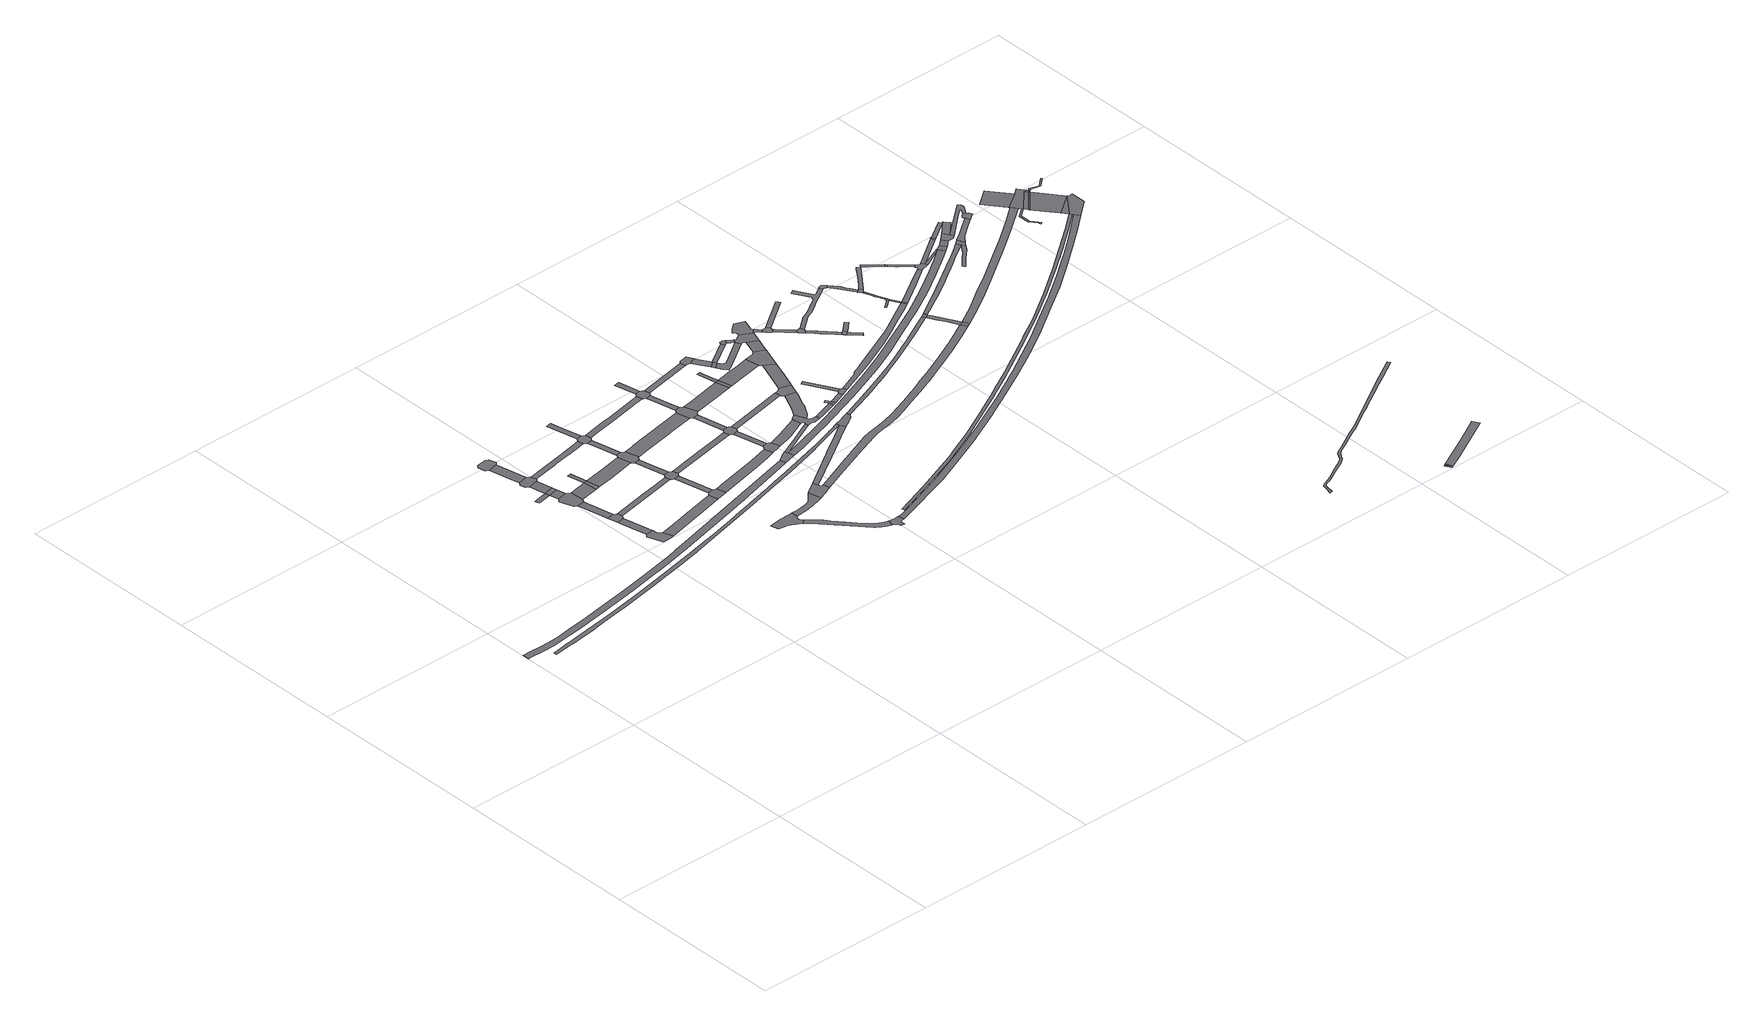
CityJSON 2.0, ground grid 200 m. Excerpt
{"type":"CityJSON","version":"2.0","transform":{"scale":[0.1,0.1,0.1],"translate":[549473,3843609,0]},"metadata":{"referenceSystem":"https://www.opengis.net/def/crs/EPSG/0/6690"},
"CityObjects":{
"road1":{"type":"Road","attributes":{"RoadStructureAttribute.sectionType":"1"},"geometry":[{"type":"MultiSurface","lod":"1","boundaries":[[[0,1,2,3,4,5,6,7,8,9,10,11,12,13,14,15,16,17,18,19,20,21,22,23,24,25,26,27,28,29,30,31,32,33]]]}]},
"road2":{"type":"Road","geometry":[{"type":"MultiSurface","lod":"1","boundaries":[[[34,35,36,37,38]]]}]},
"road3":{"type":"Road","geometry":[{"type":"MultiSurface","lod":"1","boundaries":[[[39,40,41,42,43,44,45,46,47,48,49,50,51]]]}]},
"road4":{"type":"Road","attributes":{"RoadStructureAttribute.sectionType":"1"},"geometry":[{"type":"MultiSurface","lod":"1","boundaries":[[[52,53,54,55,56,57,58,59,44,43]]]}]},
"road5":{"type":"Road","geometry":[{"type":"MultiSurface","lod":"1","boundaries":[[[60,61,62,56,55,63,64,65]]]}]},
"road6":{"type":"Road","attributes":{"RoadStructureAttribute.sectionType":"1"},"geometry":[{"type":"MultiSurface","lod":"1","boundaries":[[[66,67,68,62,61]]]}]},
"road7":{"type":"Road","geometry":[{"type":"MultiSurface","lod":"1","boundaries":[[[69,70,71,72,73,74,67,66,75,76,77]]]}]},
"road8":{"type":"Road","attributes":{"RoadStructureAttribute.sectionType":"1"},"geometry":[{"type":"MultiSurface","lod":"1","boundaries":[[[78,38,70,69]]]}]},
"road9":{"type":"Road","geometry":[{"type":"MultiSurface","lod":"1","boundaries":[[[79,34,38,78]]]}]},
"road10":{"type":"Road","attributes":{"RoadStructureAttribute.sectionType":"1"},"geometry":[{"type":"MultiSurface","lod":"1","boundaries":[[[80,81,82,34,79]]]}]},
"road11":{"type":"Road","geometry":[{"type":"MultiSurface","lod":"1","boundaries":[[[83,84,85,86,87,88,89,90,91,92,81,80,93,94,95,96]]]}]},
"road12":{"type":"Road","attributes":{"RoadStructureAttribute.sectionType":"1"},"geometry":[{"type":"MultiSurface","lod":"1","boundaries":[[[97,98,99,100,101,102,103,104,105,106,107,108,109,110,111,112,113,114,115,116,117,118,119,120,121,122,123,124,125,126,127,128,129,130,131,132,133,134,135,136,137,138,139,140,141,142,143,144,145,146,147,148,149,150,151,152,153,154,155,156,157,158,159,160,161,162,163,164]]]}]},
"road13":{"type":"Road","attributes":{"RoadStructureAttribute.sectionType":"1"},"geometry":[{"type":"MultiSurface","lod":"1","boundaries":[[[165,166,167,86,85]]]}]},
"road14":{"type":"Road","geometry":[{"type":"MultiSurface","lod":"1","boundaries":[[[168,169,170,171,172,173,166,165,174,175]]]}]},
"road15":{"type":"Road","attributes":{"RoadStructureAttribute.sectionType":"1"},"geometry":[{"type":"MultiSurface","lod":"1","boundaries":[[[176,177,77,76,178]]]}]},
"road16":{"type":"Road","geometry":[{"type":"MultiSurface","lod":"1","boundaries":[[[179,176,178,180,181]]]}]},
"road17":{"type":"Road","geometry":[{"type":"MultiSurface","lod":"1","boundaries":[[[182,183,176,179]]]}]},
"road18":{"type":"Road","attributes":{"RoadStructureAttribute.sectionType":"1"},"geometry":[{"type":"MultiSurface","lod":"1","boundaries":[[[184,185,186,187,51,50,188]]]}]},
"road19":{"type":"Road","attributes":{"RoadStructureAttribute.sectionType":"1"},"geometry":[{"type":"MultiSurface","lod":"1","boundaries":[[[189,190,191,65,64,192]]]}]},
"road20":{"type":"Road","attributes":{"RoadStructureAttribute.sectionType":"1"},"geometry":[{"type":"MultiSurface","lod":"1","boundaries":[[[193,194,195,96,95,196,197,198,199,200,201,202]]]}]},
"road21":{"type":"Road","attributes":{"RoadStructureAttribute.sectionType":"1"},"geometry":[{"type":"MultiSurface","lod":"1","boundaries":[[[203,204,205,179,181,206,207,208]]]}]},
"road22":{"type":"Road","geometry":[{"type":"MultiSurface","lod":"1","boundaries":[[[209,210,211,212,213,214,215,216,217,218,219,220,221]]]}]},
"road23":{"type":"Road","geometry":[{"type":"MultiSurface","lod":"1","boundaries":[[[222,223,224,225,226,184,188,227,228]]]}]},
"road24":{"type":"Road","attributes":{"RoadStructureAttribute.sectionType":"1"},"geometry":[{"type":"MultiSurface","lod":"1","boundaries":[[[229,230,224,223]]]}]},
"road25":{"type":"Road","geometry":[{"type":"MultiSurface","lod":"1","boundaries":[[[231,232,233,234,235,236,189,192,237,238,230,229,239,240,241,242]]]}]},
"road26":{"type":"Road","attributes":{"RoadStructureAttribute.sectionType":"1"},"geometry":[{"type":"MultiSurface","lod":"1","boundaries":[[[243,244,245,234,233]]]}]},
"road27":{"type":"Road","geometry":[{"type":"MultiSurface","lod":"1","boundaries":[[[246,247,248,249,203,208,245,244,250,251,252]]]}]},
"road28":{"type":"Road","attributes":{"RoadStructureAttribute.sectionType":"1"},"geometry":[{"type":"MultiSurface","lod":"1","boundaries":[[[253,254,255,248,247]]]}]},
"road29":{"type":"Road","geometry":[{"type":"MultiSurface","lod":"1","boundaries":[[[256,257,258,259,260,261,193,202,262,263,254,253,264,265,266,267]]]}]},
"road30":{"type":"Road","attributes":{"RoadStructureAttribute.sectionType":"1"},"geometry":[{"type":"MultiSurface","lod":"1","boundaries":[[[268,269,270,271,259,258]]]}]},
"road31":{"type":"Road","attributes":{"RoadStructureAttribute.sectionType":"1"},"geometry":[{"type":"MultiSurface","lod":"1","boundaries":[[[272,273,274,275,276,277,278,279,280,281,218,217,282,283,284,285,286,287,288,289]]]}]},
"road32":{"type":"Road","attributes":{"RoadStructureAttribute.sectionType":"1"},"geometry":[{"type":"MultiSurface","lod":"1","boundaries":[[[290,291,292,293,294,295,296,209,221,297,298,299,300,301]]]}]},
"road33":{"type":"Road","attributes":{"RoadStructureAttribute.sectionType":"1"},"geometry":[{"type":"MultiSurface","lod":"1","boundaries":[[[302,303,304,228,227,305,306,307,308]]]}]},
"road34":{"type":"Road","geometry":[{"type":"MultiSurface","lod":"1","boundaries":[[[309,310,289,288,311,312,313,314,315,316,317,318,319]]]}]},
"road35":{"type":"Road","attributes":{"RoadStructureAttribute.sectionType":"1"},"geometry":[{"type":"MultiSurface","lod":"1","boundaries":[[[320,321,322,323,324,325,326,242,241,327,328]]]}]},
"road36":{"type":"Road","attributes":{"RoadStructureAttribute.sectionType":"1"},"geometry":[{"type":"MultiSurface","lod":"1","boundaries":[[[329,330,331,332,333,252,251,334,335,336,337,338,339,340]]]}]},
"road37":{"type":"Road","geometry":[{"type":"MultiSurface","lod":"1","boundaries":[[[341,342,343,290,301,344,345,346,347,348,349,350]]]}]},
"road38":{"type":"Road","attributes":{"RoadStructureAttribute.sectionType":"1"},"geometry":[{"type":"MultiSurface","lod":"1","boundaries":[[[351,352,353,354,267,266,355,356,357,358]]]}]},
"road39":{"type":"Road","geometry":[{"type":"MultiSurface","lod":"1","boundaries":[[[359,360,0,33,361,362]]]}]},
"road40":{"type":"Road","geometry":[{"type":"MultiSurface","lod":"1","boundaries":[[[363,364,365,366,367,368,369,302,308,370,371,372]]]}]},
"road41":{"type":"Road","attributes":{"RoadStructureAttribute.sectionType":"1"},"geometry":[{"type":"MultiSurface","lod":"1","boundaries":[[[373,374,366,365]]]}]},
"road42":{"type":"Road","geometry":[{"type":"MultiSurface","lod":"1","boundaries":[[[375,376,377,378,379,380,320,328,381,382,374,373,383,384,385,386]]]}]},
"road43":{"type":"Road","attributes":{"RoadStructureAttribute.sectionType":"1"},"geometry":[{"type":"MultiSurface","lod":"1","boundaries":[[[387,388,378,377]]]}]},
"road44":{"type":"Road","geometry":[{"type":"MultiSurface","lod":"1","boundaries":[[[389,390,329,340,388,387,391,392,393]]]}]},
"road45":{"type":"Road","attributes":{"RoadStructureAttribute.sectionType":"1"},"geometry":[{"type":"MultiSurface","lod":"1","boundaries":[[[394,395,396,390,389]]]}]},
"road46":{"type":"Road","geometry":[{"type":"MultiSurface","lod":"1","boundaries":[[[397,398,399,400,401,402,351,358,403,404,396,395,405,406,407,408]]]}]},
"road47":{"type":"Road","attributes":{"RoadStructureAttribute.sectionType":"1"},"geometry":[{"type":"MultiSurface","lod":"1","boundaries":[[[409,410,400,399]]]}]},
"road48":{"type":"Road","attributes":{"RoadStructureAttribute.sectionType":"1"},"geometry":[{"type":"MultiSurface","lod":"1","boundaries":[[[164,411,412,413,414,341,350,415,416,417,418]]]}]},
"road49":{"type":"Road","attributes":{"RoadStructureAttribute.sectionType":"1"},"geometry":[{"type":"MultiSurface","lod":"1","boundaries":[[[419,420,421,422,423,359,362,424,425]]]}]},
"road50":{"type":"Road","attributes":{"RoadStructureAttribute.sectionType":"1"},"geometry":[{"type":"MultiSurface","lod":"1","boundaries":[[[426,427,428,429,372,371,430,431,432,433,434]]]}]},
"road51":{"type":"Road","attributes":{"RoadStructureAttribute.sectionType":"1"},"geometry":[{"type":"MultiSurface","lod":"1","boundaries":[[[435,436,393,392,437]]]}]},
"road52":{"type":"Road","attributes":{"RoadStructureAttribute.sectionType":"1"},"geometry":[{"type":"MultiSurface","lod":"1","boundaries":[[[438,386,385,439]]]}]},
"road53":{"type":"Road","attributes":{"RoadStructureAttribute.sectionType":"1"},"geometry":[{"type":"MultiSurface","lod":"1","boundaries":[[[440,408,407,441]]]}]},
"road54":{"type":"Road","geometry":[{"type":"MultiSurface","lod":"1","boundaries":[[[442,443,426,434,444,445,419,425,446,447,448,449,450,451,452,453]]]}]},
"road55":{"type":"Road","geometry":[{"type":"MultiSurface","lod":"1","boundaries":[[[454,435,437,455]]]}]},
"road56":{"type":"Road","attributes":{"RoadStructureAttribute.sectionType":"1"},"geometry":[{"type":"MultiSurface","lod":"1","boundaries":[[[456,457,458,459,460,435,454]]]}]},
"road57":{"type":"Road","attributes":{"RoadStructureAttribute.sectionType":"1"},"geometry":[{"type":"MultiSurface","lod":"1","boundaries":[[[461,462,463,464,465,466,467,442,453,468,469,470,471,472,473,474,475,476,477,478,479]]]}]},
"road58":{"type":"Road","geometry":[{"type":"MultiSurface","lod":"1","boundaries":[[[480,481,482,97,164,418,483,484,485,486]]]}]},
"road59":{"type":"Road","attributes":{"RoadStructureAttribute.sectionType":"1"},"geometry":[{"type":"MultiSurface","lod":"1","boundaries":[[[487,488,450,449,489,490,491,492]]]}]},
"road60":{"type":"Road","geometry":[{"type":"MultiSurface","lod":"1","boundaries":[[[493,494,495,440,441,496,497,498,499,500]]]}]},
"road61":{"type":"Road","attributes":{"RoadStructureAttribute.sectionType":"1"},"geometry":[{"type":"MultiSurface","lod":"1","boundaries":[[[501,500,499,502,503]]]}]},
"road62":{"type":"Road","geometry":[{"type":"MultiSurface","lod":"1","boundaries":[[[504,505,438,439,506,507,461,479,508,509,510]]]}]},
"road63":{"type":"Road","geometry":[{"type":"MultiSurface","lod":"1","boundaries":[[[503,502,511,512]]]}]},
"road64":{"type":"Road","attributes":{"RoadStructureAttribute.sectionType":"1"},"geometry":[{"type":"MultiSurface","lod":"1","boundaries":[[[513,514,515,516,454,455,517]]]}]},
"road65":{"type":"Road","geometry":[{"type":"MultiSurface","lod":"1","boundaries":[[[518,519,520,521,487,522]]]}]},
"road66":{"type":"Road","geometry":[{"type":"MultiSurface","lod":"1","boundaries":[[[522,487,492,523]]]}]},
"road67":{"type":"Road","attributes":{"RoadStructureAttribute.sectionType":"1"},"geometry":[{"type":"MultiSurface","lod":"1","boundaries":[[[524,525,522,523,526]]]}]},
"road68":{"type":"Road","attributes":{"RoadStructureAttribute.sectionType":"1"},"geometry":[{"type":"MultiSurface","lod":"1","boundaries":[[[527,528,504,510,529,530,531]]]}]},
"road69":{"type":"Road","attributes":{"RoadStructureAttribute.sectionType":"1"},"geometry":[{"type":"MultiSurface","lod":"1","boundaries":[[[532,503,512,533]]]}]},
"road70":{"type":"Road","attributes":{"RoadStructureAttribute.sectionType":"1"},"geometry":[{"type":"MultiSurface","lod":"1","boundaries":[[[534,535,536,537,512,511,538,539,540,541,542,543,544]]]}]},
"road71":{"type":"Road","attributes":{"RoadStructureAttribute.sectionType":"1"},"geometry":[{"type":"MultiSurface","lod":"1","boundaries":[[[545,546,547,548]]]}]},
"road72":{"type":"Road","geometry":[{"type":"MultiSurface","lod":"1","boundaries":[[[548,547,524,526,549,550,551]]]}]},
"road73":{"type":"Road","attributes":{"RoadStructureAttribute.sectionType":"1"},"geometry":[{"type":"MultiSurface","lod":"1","boundaries":[[[552,553,554,555,556,557,558,559,560,561,562,563,564,565,566,567,568,569,570,571,572,346,345,573,574,575,576,577,578,579,580,581,582,583,584,585,586,587,588,589,590,591,592,593,594]]]}]},
"road74":{"type":"Road","geometry":[{"type":"MultiSurface","lod":"1","boundaries":[[[595,596,513,517,597,527,531,598,599,600]]]}]},
"road75":{"type":"Road","geometry":[{"type":"MultiSurface","lod":"1","boundaries":[[[601,602,603,532,533,604,605]]]}]},
"road76":{"type":"Road","attributes":{"RoadStructureAttribute.sectionType":"1"},"geometry":[{"type":"MultiSurface","lod":"1","boundaries":[[[605,604,534,606]]]}]},
"road77":{"type":"Road","attributes":{"RoadStructureAttribute.sectionType":"1"},"geometry":[{"type":"MultiSurface","lod":"1","boundaries":[[[607,608,609,595,600,610,611,612,613,614]]]}]},
"road78":{"type":"Road","geometry":[{"type":"MultiSurface","lod":"1","boundaries":[[[615,616,617,606,534,544,618,619,620,607,614,621,622]]]}]},
"road79":{"type":"Road","geometry":[{"type":"MultiSurface","lod":"1","boundaries":[[[623,624,625,626,627,615,622,628,629,630,631]]]}]},
"road80":{"type":"Road","attributes":{"RoadStructureAttribute.sectionType":"1"},"geometry":[{"type":"MultiSurface","lod":"1","boundaries":[[[632,633,634,629,628,635,636,637,638,639,640]]]}]},
"road81":{"type":"Road","geometry":[{"type":"MultiSurface","lod":"1","boundaries":[[[641,642,643,644,640,639,645,646,647,648,649,650,651,652,653,654,655]]]}]},
"road82":{"type":"Road","attributes":{"RoadStructureAttribute.sectionType":"1"},"geometry":[{"type":"MultiSurface","lod":"1","boundaries":[[[656,657,658,659,660,661,662,663,664,665,666,667,654,653,668,669,670,671,672,673,674,675,676,677,678,679,680,681,682,683,684]]]}]},
"road83":{"type":"Road","attributes":{"RoadStructureAttribute.sectionType":"1"},"geometry":[{"type":"MultiSurface","lod":"1","boundaries":[[[685,686,687,688,689,690,691,692,693,694,695,696,697,480,486,698,699,700,701,702,703,704,705,706,707,708,709]]]}]},
"road84":{"type":"Road","geometry":[{"type":"MultiSurface","lod":"1","boundaries":[[[710,711,684,683,712,713,714,715]]]}]},
"road85":{"type":"Road","attributes":{"RoadStructureAttribute.sectionType":"1"},"geometry":[{"type":"MultiSurface","lod":"1","boundaries":[[[716,717,718,719,720,721,722,723,724,725,726,727,728,729,730,731,732,362,361,733,734,735,736,737,738,739,740,741,742,743,744,745,746]]]}]},
"road86":{"type":"Road","attributes":{"RoadStructureAttribute.sectionType":"1"},"geometry":[{"type":"MultiSurface","lod":"1","boundaries":[[[747,748,749,750,751,752,714,713,753,754,755,756,757,758,759]]]}]},
"road87":{"type":"Road","attributes":{"RoadStructureAttribute.sectionType":"1"},"geometry":[{"type":"MultiSurface","lod":"1","boundaries":[[[760,761,762,641,655]]]}]},
"road88":{"type":"Road","attributes":{"RoadStructureAttribute.sectionType":"1"},"geometry":[{"type":"MultiSurface","lod":"1","boundaries":[[[763,764,765,766,767,768,769,770,771,551,550,772,773,774,775,776,777,778,779]]]}]},
"road89":{"type":"Road","geometry":[{"type":"MultiSurface","lod":"1","boundaries":[[[780,781,759,758,782,783,784,785]]]}]},
"road90":{"type":"Road","geometry":[{"type":"MultiSurface","lod":"1","boundaries":[[[786,787,788,789,790,791,792,793,784,783]]]}]},
"road91":{"type":"Road","attributes":{"RoadStructureAttribute.sectionType":"1"},"geometry":[{"type":"MultiSurface","lod":"1","boundaries":[[[794,795,796,780,785]]]}]},
"road92":{"type":"Road","attributes":{"RoadStructureAttribute.sectionType":"1"},"geometry":[{"type":"MultiSurface","lod":"1","boundaries":[[[797,798,799,800,801,802,803,804,805,806,807,808,809,810,811,812,813,814,710,715,815,816,817,818,819,820,821,822,823,824,825,826,827,828]]]}]},
"road93":{"type":"Road","attributes":{"RoadStructureAttribute.sectionType":"1"},"geometry":[{"type":"MultiSurface","lod":"1","boundaries":[[[829,830,831,832,833,834,835,836,837,838,839,840,841,842,843,844,845,846,847,848,849,850,851,319,318,852,853,854,855,856,857,858,859,860,861,862,863,864,865,866,867,868,869]]]}]},
"road94":{"type":"Road","geometry":[{"type":"MultiSurface","lod":"1","boundaries":[[[870,871,872,873,874,875,876,877,878,879,880,881,882,883,884,885,886,887,888,889,890,891,892,893,894,895,896,897,898,899,900,901,902,903,904,905,906,907,908,909]]]}]},
"road95":{"type":"Road","geometry":[{"type":"MultiSurface","lod":"1","boundaries":[[[910,911,912,913,828,827,914,915,916,917]]]}]},
"road96":{"type":"Road","geometry":[{"type":"MultiSurface","lod":"1","boundaries":[[[918,919,920,921,922]]]}]},
"road97":{"type":"Road","attributes":{"RoadStructureAttribute.sectionType":"1"},"geometry":[{"type":"MultiSurface","lod":"1","boundaries":[[[923,924,925,917,916,926,927,928,929,930]]]}]},
"road98":{"type":"Road","geometry":[{"type":"MultiSurface","lod":"1","boundaries":[[[931,932,933,685,709,934]]]}]},
"road99":{"type":"Road","attributes":{"RoadStructureAttribute.sectionType":"1"},"geometry":[{"type":"MultiSurface","lod":"1","boundaries":[[[935,936,937,934,709,938,939,940,552,941]]]}]},
"road100":{"type":"Road","geometry":[{"type":"MultiSurface","lod":"1","boundaries":[[[942,930,929,943,944,945,946,947,948,949,950,951,952]]]}]},
"road101":{"type":"Road","attributes":{"RoadStructureAttribute.sectionType":"1"},"geometry":[{"type":"MultiSurface","lod":"1","boundaries":[[[953,949,948,954,955,956,957,958]]]}]},
"road102":{"type":"Road","geometry":[{"type":"MultiSurface","lod":"1","boundaries":[[[959,958,957,918,922,960,961]]]}]},
"road103":{"type":"Road","attributes":{"RoadStructureAttribute.sectionType":"1"},"geometry":[{"type":"MultiSurface","lod":"1","boundaries":[[[961,960,962,963]]]}]},
"road104":{"type":"Road","geometry":[{"type":"MultiSurface","lod":"1","boundaries":[[[941,552,594,964]]]}]},
"road105":{"type":"Road","geometry":[{"type":"MultiSurface","lod":"1","boundaries":[[[963,962,763,779,965,966]]]}]},
"road106":{"type":"Road","attributes":{"RoadStructureAttribute.sectionType":"1"},"geometry":[{"type":"MultiSurface","lod":"1","boundaries":[[[967,968,969,970,971,952,951,972,973]]]}]},
"road107":{"type":"Road","attributes":{"RoadStructureAttribute.sectionType":"1"},"geometry":[{"type":"MultiSurface","lod":"1","boundaries":[[[974,975,976,977,966,965,978,979,980]]]}]},
"road108":{"type":"Road","attributes":{"RoadStructureAttribute.sectionType":"1"},"geometry":[{"type":"MultiSurface","lod":"1","boundaries":[[[981,982,983]]]}]},
"road109":{"type":"Road","geometry":[{"type":"MultiSurface","lod":"1","boundaries":[[[984,981,983,985]]]}]},
"road110":{"type":"Road","attributes":{"RoadStructureAttribute.sectionType":"1"},"geometry":[{"type":"MultiSurface","lod":"1","boundaries":[[[986,984,985]]]}]},
"road111":{"type":"Road","attributes":{"RoadStructureAttribute.sectionType":"1"},"geometry":[{"type":"MultiSurface","lod":"1","boundaries":[[[987,988,973,989,990,991,992,993]]]}]},
"road112":{"type":"Road","geometry":[{"type":"MultiSurface","lod":"1","boundaries":[[[993,992,994,995]]]}]},
"road113":{"type":"Road","attributes":{"RoadStructureAttribute.sectionType":"1"},"geometry":[{"type":"MultiSurface","lod":"1","boundaries":[[[996,997,998,999,1000,1001,1002,1003,1004,1005,1006,1007,1008,1009,1010,1011,1012,1013,1014,1015,1016,1017,1018,1019,1020,1021,1022,1023,1024,1025,1026,1027,1028,1029,1030,1031,1032,1033,1034,1035,1036,1037,1038,1039,1040,1041,1042,1043,1044,1045,1046,1047,1048,1049]]]}]},
"road114":{"type":"Road","attributes":{"RoadStructureAttribute.sectionType":"1"},"geometry":[{"type":"MultiSurface","lod":"1","boundaries":[[[1050,1051,1052,1053,1054,995,994,1055,1056,1057,1058,1059,1060,1061,1062]]]}]},
"road115":{"type":"Road","attributes":{"RoadStructureAttribute.sectionType":"1"},"geometry":[{"type":"MultiSurface","lod":"1","boundaries":[[[1063,1064,1065,1066,1067,1068,1069,931,934,1070,1071,1072,1073,1074,1075,1076,1077,1078,1079,1080,1081,1082,1083,1084,1085,1086,1087]]]}]},
"road116":{"type":"Road","geometry":[{"type":"MultiSurface","lod":"1","boundaries":[[[1088,1089,1062,1061,1090,974,980,1091,1092,1093]]]}]},
"road117":{"type":"Road","attributes":{"RoadStructureAttribute.sectionType":"1"},"geometry":[{"type":"MultiSurface","lod":"1","boundaries":[[[1094,1095,1096,986,985,1097,1098,1099,1100]]]}]},
"road118":{"type":"Road","attributes":{"RoadStructureAttribute.sectionType":"1"},"geometry":[{"type":"MultiSurface","lod":"1","boundaries":[[[1101,1102,1092,1091,1103,716]]]}]},
"road119":{"type":"Road","attributes":{"RoadStructureAttribute.sectionType":"1"},"geometry":[{"type":"MultiSurface","lod":"1","boundaries":[[[1104,1105,1093,1092,1106,1107,1108,1109]]]}]},
"road120":{"type":"Road","attributes":{"RoadStructureAttribute.sectionType":"1"},"geometry":[{"type":"MultiSurface","lod":"1","boundaries":[[[1110,1111,1112,1113,1114,1115,1116,941,964,1117,1118,1119,1120,1121,1122,1123,1124]]]}]},
"road121":{"type":"Road","geometry":[{"type":"MultiSurface","lod":"1","boundaries":[[[1125,1101,716,746,1126]]]}]},
"road122":{"type":"Road","attributes":{"RoadStructureAttribute.sectionType":"1"},"geometry":[{"type":"MultiSurface","lod":"1","boundaries":[[[1087,1127,1128,1129,1130,1131,1132,1133,1134,1135]]]}]},
"road123":{"type":"Road","attributes":{"RoadStructureAttribute.sectionType":"1"},"geometry":[{"type":"MultiSurface","lod":"1","boundaries":[[[1136,1125,1126,1137]]]}]},
"road124":{"type":"Road","geometry":[{"type":"MultiSurface","lod":"1","boundaries":[[[1138,1104,1109,1139,1140]]]}]},
"road125":{"type":"Road","geometry":[{"type":"MultiSurface","lod":"1","boundaries":[[[1141,1063,1087,1135,1142,1143]]]}]},
"road126":{"type":"Road","geometry":[{"type":"MultiSurface","lod":"1","boundaries":[[[1144,1136,1137,1145,1146,1147]]]}]},
"road127":{"type":"Road","attributes":{"RoadStructureAttribute.sectionType":"1"},"geometry":[{"type":"MultiSurface","lod":"1","boundaries":[[[1148,1149,1150,1151,1140,1139,1152,1153,1154,1155,1156]]]}]},
"road128":{"type":"Road","attributes":{"RoadStructureAttribute.sectionType":"1"},"geometry":[{"type":"MultiSurface","lod":"1","boundaries":[[[1157,1158,1144,1147,1159]]]}]},
"road129":{"type":"Road","attributes":{"RoadStructureAttribute.sectionType":"1"},"geometry":[{"type":"MultiSurface","lod":"1","boundaries":[[[1160,1161,1162,1163,1141,1143,1164,1165,1166,1167,1168,1169]]]}]},
"road130":{"type":"Road","attributes":{"RoadStructureAttribute.sectionType":"1"},"geometry":[{"type":"MultiSurface","lod":"1","boundaries":[[[1170,1171,1172,1173,1174,1175,1147,1146,1176,1177,1178,1179,1180]]]}]},
"road131":{"type":"Road","geometry":[{"type":"MultiSurface","lod":"1","boundaries":[[[1179,1181,1182,1183,1184,1185,1160,1169,1186,1187,1188,1189,1190,1180]]]}]},
"road132":{"type":"Road","geometry":[{"type":"MultiSurface","lod":"1","boundaries":[[[1191,1192,1193,1194,1195,1196,1197,1198,1199,1200]]]}]},
"road133":{"type":"Road","attributes":{"function":"2","RoadStructureAttribute.sectionType":"7"},"geometry":[{"type":"MultiSurface","lod":"1","boundaries":[[[1201,1202,1203,1204]]]}]},
"road134":{"type":"Road","geometry":[{"type":"MultiSurface","lod":"1","boundaries":[[[1205,1204,1203,1110,1124,1206,1191,1200,1207,1208,1209,1210,1211,1212,1213,1214]]]}]},
"road135":{"type":"Road","geometry":[{"type":"MultiSurface","lod":"1","boundaries":[[[1215,1207,1200,1216,1217]]]}]},
"road136":{"type":"Road","attributes":{"function":"2","RoadStructureAttribute.sectionType":"7"},"geometry":[{"type":"MultiSurface","lod":"1","boundaries":[[[1218,1219,1217,1216,1220,1221]]]}]},
"road137":{"type":"Road","attributes":{"function":"2","RoadStructureAttribute.sectionType":"7"},"geometry":[{"type":"MultiSurface","lod":"1","boundaries":[[[1221,1220,1222,1223]]]}]},
"road138":{"type":"Road","attributes":{"function":"2","RoadStructureAttribute.sectionType":"7"},"geometry":[{"type":"MultiSurface","lod":"1","boundaries":[[[1223,1222,870]]]}]},
"road139":{"type":"Road","geometry":[{"type":"MultiSurface","lod":"1","boundaries":[[[1211,1218,1221,1224]]]}]},
"road140":{"type":"Road","geometry":[{"type":"MultiSurface","lod":"1","boundaries":[[[1212,1211,1224,1225]]]}]},
"road141":{"type":"Road","geometry":[{"type":"MultiSurface","lod":"1","boundaries":[[[1226,1223,870,909,829,869,1227,1228]]]}]},
"road142":{"type":"Road","geometry":[{"type":"MultiSurface","lod":"1","boundaries":[[[1229,1230,1231,1232,1233,1234,1212,1225]]]}]}
},
"vertices":[
[3881,4257,0],[3215,4090,0],[2293,3858,0],[2268,3853,0],[2096,3809,0],[1694,3727,0],[1452,3683,0],[1344,3664,0],[1035,3611,0],[843,3582,0],[599,3544,0],[449,3525,0],[371,3517,0],[232,3515,0],[104,3517,0],[10,3520,0],[7,3443,0],[37,3446,0],[172,3440,0],[332,3441,0],[360,3444,0],[727,3490,0],[832,3507,0],[981,3530,0],[1211,3568,0],[1458,3610,0],[1753,3668,0],[1927,3702,0],[2091,3736,0],[2303,3786,0],[3029,3961,0],[3216,4010,0],[3802,4171,0],[3897,4196,0],
[1922,5321,0],[1767,5290,0],[1773,5265,0],[1778,5240,0],[1932,5272,0],
[2286,4128,0],[2275,4136,0],[2263,4145,0],[2256,4178,0],[2249,4211,0],[2169,4203,0],[2142,4174,0],[2204,4006,0],[2247,4009,0],[2274,4011,0],[2328,4015,0],[2334,4016,0],[2295,4122,0],
[2240,4257,0],[2238,4267,0],[2221,4346,0],[2182,4539,0],[2103,4522,0],[2108,4499,0],[2150,4296,0],[2159,4251,0],
[2189,4631,0],[2158,4652,0],[2079,4636,0],[2202,4571,0],[2204,4573,0],[2191,4631,0],
[2091,4980,0],[2011,4966,0],[2067,4697,0],
[2060,5193,0],[1952,5172,0],[1952,5171,0],[1923,5131,0],[1977,4987,0],[2011,4967,0],[2092,4982,0],[2113,5014,0],[2104,5166,0],
[2039,5294,0],
[2029,5343,0],
[1992,5517,0],[1887,5492,0],[1919,5335,0],
[1993,5608,0],[1976,5625,0],[1969,5632,0],[1863,5605,0],[1859,5599,0],[1841,5577,0],[1839,5575,0],[1853,5514,0],[1855,5515,0],[1879,5498,0],[1997,5522,0],[2014,5540,0],[2020,5547,0],[1998,5604,0],
[4662,4347,0],[4570,4315,0],[4568,4315,0],[4529,4302,0],[4522,4300,0],[4314,4234,0],[4162,4191,0],[4051,4158,0],[3725,4068,0],[3615,4039,0],[3490,4006,0],[3397,3981,0],[3217,3937,0],[3146,3918,0],[3056,3895,0],[2892,3854,0],[2753,3818,0],[2636,3791,0],[2505,3762,0],[2338,3725,0],[2330,3723,0],[2329,3723,0],[2320,3721,0],[2293,3715,0],[2085,3671,0],[1912,3637,0],[1739,3601,0],[1576,3571,0],[1428,3544,0],[1284,3517,0],[1116,3489,0],[961,3463,0],[833,3444,0],[826,3443,0],[717,3429,0],[709,3427,0],[440,3385,0],[439,3385,0],[351,3371,0],[248,3356,0],[250,3323,0],[278,3326,0],[439,3344,0],[446,3345,0],[496,3351,0],[618,3367,0],[760,3386,0],[833,3399,0],[925,3415,0],[1080,3439,0],[1244,3466,0],[1454,3503,0],[1663,3540,0],[1870,3582,0],[2087,3626,0],[2289,3671,0],[2305,3675,0],[2331,3680,0],[2339,3684,0],[2341,3684,0],[3217,3898,0],[3491,3970,0],[3838,4061,0],[4232,4173,0],[4254,4180,0],[4443,4242,0],[4540,4273,0],[4668,4312,0],
[1899,5965,0],[1792,5940,0],[1831,5755,0],
[1872,6091,0],[1766,6072,0],[1761,6066,0],[1743,6039,0],[1759,5961,0],[1787,5944,0],[1926,5994,0],[1901,6071,0],
[2302,5204,0],[2232,5191,0],[2313,5052,0],
[2341,5212,0],[2344,5059,0],[2361,5062,0],
[2307,5398,0],[2267,5391,0],
[3018,4285,0],[2640,4199,0],[2488,4165,0],[2420,4150,0],[3042,4180,0],
[2916,4772,0],[2748,4739,0],[2615,4713,0],[2928,4712,0],
[2711,5742,0],[2456,5692,0],[2214,5645,0],[2040,5550,0],[2293,5599,0],[2326,5605,0],[2463,5632,0],[2503,5639,0],[2591,5656,0],[2722,5681,0],
[2805,5301,0],[2602,5262,0],[2399,5223,0],[2536,5095,0],[2613,5110,0],[2835,5153,0],
[3388,3557,0],[3349,3556,0],[3243,3554,0],[3127,3537,0],[3105,3532,0],[3126,3446,0],[3217,3437,0],[3258,3419,0],[3348,3364,0],[3397,3403,0],[3371,3436,0],[3371,3461,0],[3390,3481,0],
[3124,4318,0],[3103,4327,0],[3042,4315,0],[3041,4314,0],[3025,4294,0],[3164,4209,0],[3141,4312,0],
[3023,4701,0],[2963,4693,0],
[3017,4801,0],[3009,4806,0],[2998,4814,0],[2938,4805,0],[2930,4793,0],[2923,4783,0],[2941,4705,0],[2951,4699,0],[3030,4712,0],[3037,4724,0],[3044,4735,0],[3029,4793,0],
[2957,5008,0],[2929,5143,0],[2869,5130,0],
[2886,5346,0],[2885,5347,0],[2826,5333,0],[2826,5332,0],[2950,5176,0],[2961,5178,0],[2921,5324,0],
[2817,5670,0],[2758,5656,0],[2796,5479,0],
[2814,5771,0],[2804,5777,0],[2793,5784,0],[2733,5774,0],[2725,5763,0],[2719,5753,0],[2733,5674,0],[2746,5665,0],[2824,5682,0],[2831,5693,0],[2838,5704,0],[2826,5763,0],
[2745,6008,0],[2721,6124,0],[2662,6112,0],[2694,5963,0],
[3932,2872,0],[3879,2899,0],[3842,2919,0],[3801,2954,0],[3756,3001,0],[3655,3120,0],[3569,3226,0],[3528,3278,0],[3427,3372,0],[3404,3395,0],[3456,3256,0],[3796,2877,0],[3807,2866,0],[3852,2832,0],[3878,2817,0],[3908,2805,0],[3943,2790,0],[3964,2863,0],
[3722,3697,0],[3669,3638,0],[3631,3598,0],[3612,3584,0],[3597,3579,0],[3555,3570,0],[3457,3559,0],[3434,3488,0],[3523,3497,0],[3618,3513,0],[3716,3543,0],[3757,3558,0],
[3894,4490,0],[3688,4432,0],[3213,4328,0],[3214,4220,0],[3610,4316,0],[3825,4366,0],[3923,4395,0],
[4025,2856,0],[3982,2858,0],[3956,2789,0],[3993,2755,0],[4002,2730,0],[4043,2727,0],[4039,2770,0],[4047,2784,0],[4070,2786,0],[4092,2792,0],[4077,2854,0],
[3802,4943,0],[3655,4915,0],[3487,4882,0],[3208,4829,0],[3159,4819,0],[3131,4813,0],[3059,4799,0],[3208,4767,0],[3816,4883,0],
[3692,5472,0],[3573,5449,0],[3202,5379,0],[3044,5348,0],[3039,5347,0],[3057,5197,0],[3204,5225,0],[3413,5265,0],[3470,5276,0],[3524,5287,0],[3582,5298,0],[3726,5325,0],
[3856,3785,0],[3825,3765,0],[3732,3705,0],[3823,3582,0],[3928,3627,0],[3908,3698,0],[3891,3697,0],[3884,3704,0],[3877,3715,0],[3879,3732,0],
[3599,5914,0],[3198,5837,0],[3082,5814,0],[2876,5774,0],[2962,5728,0],[3198,5773,0],[3504,5832,0],[3611,5853,0],
[4004,4333,0],[3980,4323,0],[4037,4233,0],[4020,4298,0],
[4001,4532,0],[3983,4543,0],[3975,4548,0],[3918,4529,0],[3919,4523,0],[3897,4495,0],[3896,4494,0],[3997,4418,0],[4040,4430,0],[4012,4525,0],
[3907,4872,0],[3849,4860,0],
[3905,4972,0],[3895,4979,0],[3883,4987,0],[3825,4974,0],[3817,4963,0],[3810,4954,0],[3827,4876,0],[3836,4869,0],[3915,4884,0],[3922,4894,0],[3928,4904,0],[3916,4965,0],
[3815,5315,0],[3755,5303,0],
[3773,5517,0],[3714,5505,0],[3836,5345,0],[3857,5350,0],[3807,5494,0],
[3749,5632,0],[3705,5844,0],[3646,5830,0],
[3703,5943,0],[3692,5949,0],[3680,5957,0],[3621,5948,0],[3613,5936,0],[3606,5924,0],[3622,5846,0],[3634,5838,0],[3713,5854,0],[3720,5864,0],[3727,5876,0],[3715,5935,0],
[3632,6197,0],[3571,6184,0],
[4660,4307,0],[4526,4216,0],[4288,4066,0],[4265,4050,0],[4271,3981,0],[4484,4120,0],[4609,4199,0],[4702,4256,0],
[4453,4540,0],[4420,4527,0],[4309,4473,0],[4289,4463,0],[4179,4412,0],[4304,4433,0],[4456,4506,0],
[4414,4675,0],[4399,4663,0],[4174,4576,0],[4152,4568,0],[4166,4467,0],[4218,4485,0],[4256,4500,0],[4320,4526,0],[4427,4577,0],
[4295,5592,0],[3912,5515,0],[4325,5443,0],
[4585,5096,0],[4591,5034,0],
[4261,6042,0],[4273,5980,0],
[4468,4720,0],[4447,4702,0],[4450,4575,0],[4458,4557,0],[4503,4517,0],[4541,4503,0],[4552,4506,0],[4614,4519,0],[4605,4561,0],[4561,4565,0],[4550,4566,0],[4521,4598,0],
[4333,5600,0],[4363,5451,0],
[4299,5776,0],[4293,5810,0],[4273,5808,0],[4253,5805,0],[4259,5775,0],
[4617,5004,0],[4606,4978,0],[4603,4973,0],[4595,4955,0],[4584,4931,0],[4534,4824,0],[4476,4726,0],[4530,4605,0],[4552,4626,0],[4572,4644,0],[4648,4773,0],[4651,4796,0],[4653,4807,0],[4687,4869,0],[4706,4903,0],[4709,4907,0],[4724,4942,0],[4736,4969,0],[4731,4977,0],
[4850,4411,0],[4760,4380,0],[4755,4378,0],[4733,4275,0],[4812,4323,0],[4825,4328,0],[4857,4374,0],
[4839,4636,0],[4837,4635,0],[4673,4532,0],[4800,4574,0],[4827,4583,0],[4855,4594,0],
[4368,6082,0],[4280,6065,0],[4269,6052,0],[4284,5982,0],[4287,5983,0],[4295,5984,0],[4325,5977,0],[4402,6015,0],
[4418,5983,0],[4429,5805,0],[4491,5860,0],
[4660,5131,0],[4630,5105,0],[4598,5026,0],[4609,5013,0],[4741,4987,0],[4772,5072,0],[4779,5093,0],
[4452,5767,0],[4514,5822,0],
[4751,5683,0],[4585,5650,0],[4579,5649,0],[4508,5635,0],[4771,5533,0],
[4847,4699,0],[4832,4692,0],[4817,4685,0],[4834,4651,0],[4871,4650,0],
[4888,4606,0],
[5013,4703,0],[4872,4649,0],[5030,4660,0],
[4797,5502,0],[4668,5153,0],[4785,5110,0],[4839,5250,0],[4909,5441,0],
[4743,6022,0],[4768,5984,0],
[4860,5949,0],[4580,5763,0],[4559,5769,0],[4542,5773,0],[4490,5704,0],[4519,5657,0],[4552,5677,0],[4568,5686,0],[4571,5689,0],[4585,5698,0],[4888,5895,0],
[4901,5067,0],[4861,5046,0],[5026,4729,0],[5070,4745,0],
[5066,4673,0],[5113,4692,0],[5096,4734,0],
[6590,4768,0],[6580,4763,0],[6321,4625,0],[6045,4491,0],[5961,4455,0],[5836,4402,0],[5700,4343,0],[5678,4333,0],[5588,4294,0],[5364,4204,0],[5245,4160,0],[5160,4129,0],[5029,4088,0],[4913,4066,0],[4796,4044,0],[4711,4020,0],[4603,3977,0],[4296,3857,0],[4127,3790,0],[3988,3730,0],[3911,3700,0],[3975,3647,0],[4202,3740,0],[4354,3798,0],[4555,3877,0],[4696,3927,0],[4766,3954,0],[4849,3979,0],[4922,3994,0],[5020,4011,0],[5087,4027,0],[5157,4047,0],[5255,4086,0],[5414,4146,0],[5574,4208,0],[5735,4275,0],[5751,4282,0],[5822,4312,0],[5946,4367,0],[6058,4417,0],[6260,4513,0],[6470,4621,0],[6633,4707,0],
[4880,5726,0],[4851,5703,0],[4788,5513,0],[4937,5520,0],[4953,5566,0],[4990,5669,0],
[4785,6053,0],[4768,6040,0],[4757,6046,0],[4786,5995,0],[4812,6035,0],
[4879,5992,0],
[4939,5886,0],[4929,5858,0],[4888,5748,0],[4996,5686,0],[4997,5687,0],[5003,5706,0],[5011,5729,0],[5047,5829,0],
[4968,6020,0],[4908,5980,0],[4902,5976,0],[4904,5905,0],[4913,5900,0],[4926,5893,0],[5060,5866,0],[5092,5954,0],
[5051,6183,0],[4984,6125,0],[4948,6088,0],[4946,6086,0],[4973,6060,0],[5098,5970,0],[5128,5996,0],[5113,6013,0],[5161,6142,0],
[5150,5965,0],[5154,5969,0],[5130,5994,0],[5100,5968,0],[5125,5945,0],[5147,5924,0],[5144,5920,0],[5162,5904,0],[5178,5935,0],
[5232,5944,0],[5219,5935,0],[5202,5935,0],[5183,5935,0],[5170,5897,0],[5174,5893,0],[5184,5881,0],[5211,5851,0],[5214,5848,0],[5218,5852,0],[5221,5854,0],[5223,5855,0],[5232,5846,0],[5253,5875,0],[5261,5903,0],
[5407,5723,0],[5400,5730,0],[5398,5732,0],[5369,5760,0],[5358,5771,0],[5345,5783,0],[5315,5814,0],[5298,5830,0],[5293,5835,0],[5287,5842,0],[5266,5863,0],[5256,5872,0],[5241,5837,0],[5245,5833,0],[5262,5817,0],[5274,5806,0],[5277,5803,0],[5297,5782,0],[5315,5763,0],[5322,5751,0],[5327,5744,0],[5329,5743,0],[5332,5744,0],[5334,5742,0],[5343,5733,0],[5372,5705,0],[5378,5699,0],[5388,5689,0],[5414,5716,0],
[6412,5102,0],[6294,5040,0],[6126,4952,0],[6019,4899,0],[5932,4855,0],[5779,4782,0],[5647,4721,0],[5401,4620,0],[5325,4590,0],[5254,4562,0],[5201,4541,0],[5053,4484,0],[4869,4417,0],[4863,4376,0],[5156,4482,0],[5251,4518,0],[5298,4536,0],[5325,4547,0],[5410,4582,0],[5524,4628,0],[5651,4682,0],[5788,4745,0],[6014,4853,0],[6206,4950,0],[6429,5069,0],
[5453,5717,0],[5420,5716,0],[5399,5676,0],[5440,5632,0],[5468,5659,0],[5471,5679,0],
[7249,5802,0],[7125,5714,0],[6954,5597,0],[6716,5445,0],[6514,5324,0],[6393,5254,0],[6348,5233,0],[6194,5152,0],[5946,5026,0],[5667,4892,0],[5348,4751,0],[5136,4669,0],[4907,4584,0],[4656,4494,0],[4527,4451,0],[4480,4435,0],[4245,4363,0],[4186,4272,0],[4498,4370,0],[4545,4385,0],[5075,4568,0],[5521,4743,0],[5826,4883,0],[5983,4963,0],[6112,5029,0],[6383,5171,0],[6427,5191,0],[6712,5357,0],[6965,5517,0],[7221,5692,0],[7292,5743,0],
[5672,5443,0],[5664,5451,0],[5605,5515,0],[5577,5544,0],[5544,5578,0],[5468,5658,0],[5460,5611,0],[5506,5561,0],[5515,5550,0],[5539,5525,0],[5635,5424,0],[5675,5382,0],[5697,5415,0],
[5608,6148,0],[5594,6168,0],[5579,6188,0],
[6422,5393,0],[6019,5165,0],[5956,5132,0],[5665,4999,0],[5471,4912,0],[5437,4894,0],[5389,4874,0],[5342,4853,0],[5325,4828,0],[5499,4850,0],[5860,5016,0],[6037,5108,0],[6173,5187,0],[6223,5215,0],[6322,5272,0],[6368,5294,0],[6452,5346,0],
[5716,5417,0],[5706,5416,0],[5684,5373,0],[5702,5353,0],[5736,5376,0],[5746,5385,0],
[5732,5321,0],[5809,5240,0],[5811,5238,0],[5823,5254,0],[5835,5270,0],[5787,5322,0],[5753,5358,0],[5747,5364,0],
[5853,5486,0],[5839,5502,0],[5825,5518,0],
[5959,6042,0],[5924,6019,0],[5819,6216,0],[5776,6190,0],[5870,6014,0],[5862,5980,0],[5854,5975,0],[5813,5952,0],[5800,5945,0],[5789,5939,0],[5705,5880,0],[5684,5870,0],[5648,5851,0],[5630,5844,0],[5605,5834,0],[5602,5833,0],[5534,5781,0],[5463,5725,0],[5560,5745,0],[5625,5799,0],[5627,5800,0],[5693,5830,0],[5703,5834,0],[5725,5844,0],[5753,5863,0],[5801,5897,0],[5821,5911,0],[5910,5965,0],[5973,6003,0],[5980,6008,0],[6041,6045,0],[6019,6080,0],
[8563,5385,0],[8417,5261,0],[8254,5122,0],[8077,4978,0],[7924,4867,0],[7777,4755,0],[7484,4545,0],[7201,4357,0],[6946,4190,0],[6682,4030,0],[6454,3895,0],[6330,3826,0],[6322,3821,0],[6167,3737,0],[6116,3710,0],[6006,3650,0],[5598,3446,0],[5317,3314,0],[5126,3234,0],[4956,3163,0],[4717,3063,0],[4239,2895,0],[4125,2862,0],[4145,2805,0],[4780,3021,0],[5033,3129,0],[5398,3284,0],[5781,3466,0],[6145,3657,0],[6204,3687,0],[6243,3708,0],[6388,3788,0],[6606,3909,0],[6812,4031,0],[7078,4198,0],[7435,4439,0],[7674,4599,0],[7947,4807,0],[8210,5009,0],[8415,5174,0],[8602,5332,0],
[8537,5419,0],[8340,5258,0],[8094,5066,0],[7824,4861,0],[7501,4628,0],[7141,4386,0],[6890,4234,0],[6868,4221,0],[6741,4140,0],[6378,3927,0],[6268,3866,0],[6130,3789,0],[6086,3765,0],[6033,3736,0],[5712,3562,0],[5439,3425,0],[5196,3313,0],[5063,3251,0],[4779,3138,0],[4587,3066,0],[4186,2922,0],[4197,2895,0],[4600,3039,0],[4792,3111,0],[5076,3224,0],[5146,3256,0],[5451,3397,0],[5727,3538,0],[6048,3708,0],[6101,3738,0],[6148,3764,0],[6297,3847,0],[6394,3902,0],[6756,4115,0],[7156,4362,0],[7519,4605,0],[7841,4838,0],[8114,5044,0],[8357,5233,0],[8554,5396,0],
[6095,6077,0],[6069,6104,0],[6043,6095,0],[6038,6092,0],[6071,6041,0],[6079,6040,0],[6082,6040,0],[6106,6067,0],
[6348,5508,0],[6262,5444,0],[6268,5437,0],[6274,5430,0],[6358,5495,0],
[6229,5889,0],[6210,5919,0],[6183,5970,0],[6144,5961,0],[6178,5903,0],[6223,5833,0],[6244,5802,0],[6274,5820,0],
[6462,5129,0],[6427,5110,0],[6422,5107,0],[6472,5092,0],
[6576,4898,0],[6565,4919,0],[6520,4998,0],[6480,4975,0],[6523,4896,0],[6534,4874,0],[6632,4792,0],
[6277,5820,0],[6247,5798,0],[6245,5796,0],[6240,5791,0],[6246,5784,0],[6258,5771,0],[6274,5753,0],[6290,5766,0],[6298,5776,0],[6318,5802,0],[6281,5820,0],
[6341,5610,0],[6304,5669,0],[6317,5628,0],[6327,5599,0],[6354,5530,0],[6371,5537,0],
[6375,5527,0],[6367,5502,0],[6384,5511,0],
[6419,5399,0],[6439,5408,0],
[6669,4727,0],
[6470,5358,0],[6441,5404,0],
[6500,6098,0],[6482,6074,0],[6455,6039,0],[6443,6023,0],[6335,5881,0],[6487,6015,0],[6533,6072,0],
[6901,5694,0],[6891,5688,0],[6821,5646,0],[6449,5409,0],[6529,5395,0],[6727,5527,0],[6924,5657,0],
[8362,85,0],[8352,80,0],[8389,9,0],
[8374,91,0],[8411,20,0],
[8383,97,0],
[6688,5990,0],[6556,6101,0],[6654,5982,0],[6673,5966,0],[6698,5944,0],[6707,5935,0],[6729,5956,0],
[6721,5920,0],[6743,5941,0],
[9097,1680,0],[8803,1504,0],[8453,1287,0],[8173,1115,0],[8055,1053,0],[7852,940,0],[7783,901,0],[7758,881,0],[7743,854,0],[7720,817,0],[7698,790,0],[7645,760,0],[7565,719,0],[7485,674,0],[7448,651,0],[7404,630,0],[7364,613,0],[7333,602,0],[7317,593,0],[7307,579,0],[7304,556,0],[7299,530,0],[7286,472,0],[7283,462,0],[7311,470,0],[7327,559,0],[7332,574,0],[7342,586,0],[7367,596,0],[7402,607,0],[7431,620,0],[7467,638,0],[7522,669,0],[7682,755,0],[7708,771,0],[7723,785,0],[7739,800,0],[7755,829,0],[7777,864,0],[7791,877,0],[7813,893,0],[7905,945,0],[8068,1033,0],[8172,1087,0],[8214,1109,0],[8282,1154,0],[8385,1217,0],[8454,1255,0],[8507,1287,0],[8559,1318,0],[8657,1376,0],[8793,1458,0],[8892,1517,0],[9112,1647,0],
[6920,5772,0],[6864,5822,0],[6804,5880,0],[6776,5907,0],[6759,5924,0],[6743,5898,0],[6781,5859,0],[6786,5862,0],[6797,5848,0],[6844,5806,0],[6903,5753,0],[6911,5744,0],[6929,5764,0],
[7435,5763,0],[7427,5757,0],[7375,5719,0],[7227,5617,0],[7216,5610,0],[6824,5359,0],[6464,5130,0],[6529,5125,0],[6539,5131,0],[6680,5212,0],[6787,5273,0],[6931,5367,0],[6942,5373,0],[6963,5387,0],[7034,5434,0],[7043,5440,0],[7090,5471,0],[7234,5567,0],[7288,5605,0],[7304,5616,0],[7321,5628,0],[7386,5666,0],[7405,5678,0],[7415,5685,0],[7462,5715,0],
[6962,5734,0],[6956,5739,0],[6918,5704,0],[7026,5690,0],[7008,5717,0],[6986,5750,0],
[9026,440,0],[8883,357,0],[8685,254,0],[8563,94,0],[8733,187,0],[9028,349,0],[9066,371,0],
[7245,5814,0],[7020,5722,0],[7155,5756,0],
[7319,5977,0],[7307,5969,0],[7033,5730,0],[7311,5918,0],[7331,5932,0],[7344,5940,0],
[8205,5861,0],[8032,5729,0],[7808,5561,0],[7527,5367,0],[7277,5200,0],[7042,5047,0],[6842,4913,0],[6796,4800,0],[6923,4875,0],[7083,4980,0],[7279,5111,0],[7475,5244,0],[7680,5385,0],[7958,5582,0],[8250,5801,0],
[7302,5838,0],[7355,5788,0],
[7391,5616,0],[7317,5543,0],[7240,5457,0],[7252,5445,0],[7263,5432,0],[7264,5434,0],[7347,5526,0],[7444,5624,0],[7490,5685,0],
[7380,5909,0],[7419,5846,0],
[7328,5992,0],[7359,5951,0],[7336,5985,0],
[7484,5805,0],[7505,5706,0],[7520,5725,0],
[7455,5978,0],[7479,5842,0],[7518,5876,0],[7496,5912,0],
[7555,6129,0],[7549,6125,0],[7544,6122,0],[7391,6021,0],[7401,5980,0],[7455,6017,0],[7506,6050,0],[7522,6060,0],[7577,6097,0],
[7589,6106,0],[7500,6020,0],[7636,6052,0],
[7785,6013,0],[7679,5939,0],[7579,5868,0],[7508,5821,0],[7567,5783,0],[7589,5808,0],[7607,5823,0],[7708,5899,0],[7761,5937,0],[7805,5967,0],
[7840,6067,0],[7843,6072,0],[7903,6164,0],[7895,6199,0],[7875,6223,0],[7697,6077,0],[7742,6072,0],[7841,6153,0],[7839,6131,0],[7814,6085,0],[7839,6066,0],
[7793,6065,0],[7774,6047,0],[7767,6040,0],[7775,6027,0],[7776,6025,0],[7826,5981,0],[7836,5988,0],[7881,6018,0],[7862,6061,0],[7847,6058,0],
[8268,5777,0],[8172,5703,0],[8172,5580,0],[8236,5494,0],[8229,5489,0],[8238,5476,0],[8259,5492,0],[8188,5582,0],[8187,5691,0],[8278,5764,0],
[8211,6225,0],[8033,6090,0],[8196,5872,0],[8382,5997,0],
[8445,6046,0],[8256,5792,0],[8468,5969,0],[8478,5977,0],[8481,5979,0],[8494,5962,0],[8508,5945,0],[8518,5955,0],[8505,5970,0],[8491,5986,0],
[8481,5952,0],[8305,5727,0],[8494,5935,0],
[8505,5943,0],[8496,5936,0],[8315,5714,0],[8507,5927,0],
[8489,5482,0],[8717,5653,0],
[8515,5934,0],
[8525,5942,0],
[8747,5639,0],[8774,5474,0],[8778,5641,0],
[8541,5956,0],[8648,5928,0],[8739,6012,0],[8728,6020,0],[8641,5943,0],[8539,5973,0]
]}
